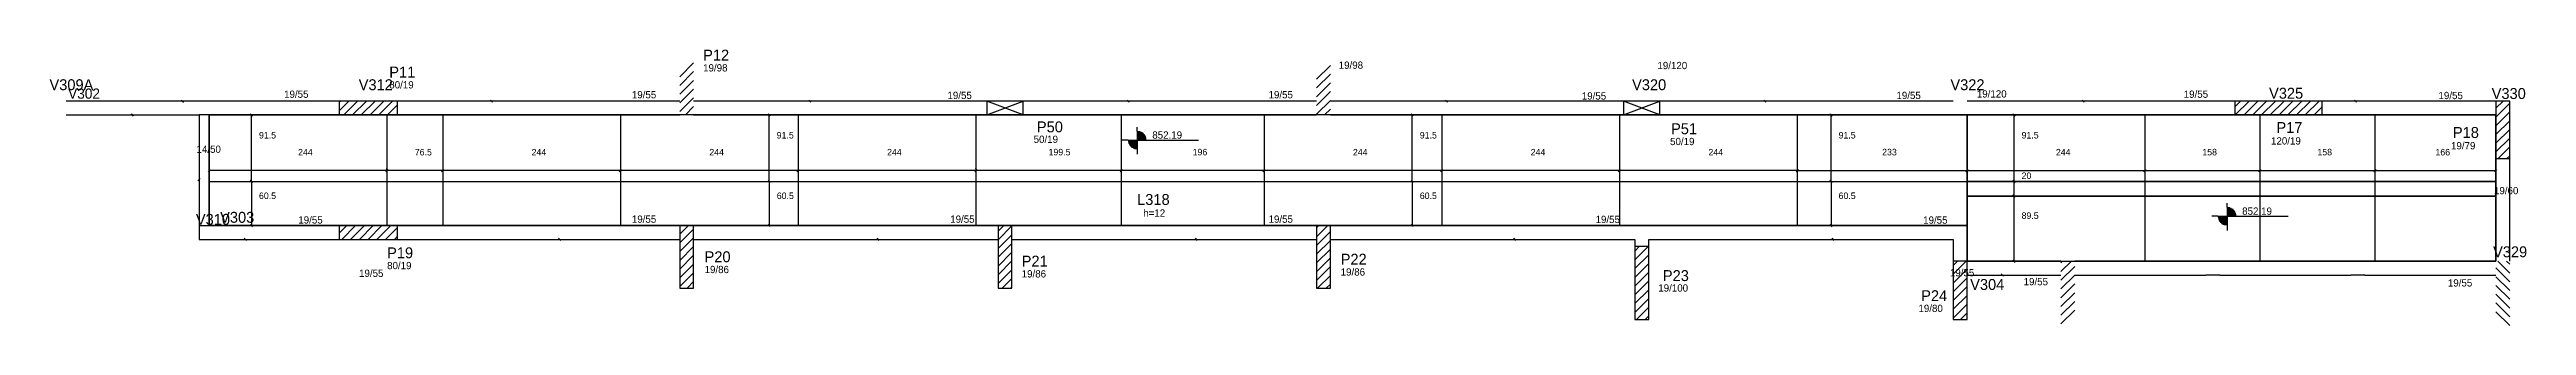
# Model space of a CAD drawing. Header units: metres. Extents: x 2720 to 6120, y 1973 to 2352.
import ezdxf

# ---------------------------------------------------------------- set-up
doc = ezdxf.new("R2010")
doc.units = ezdxf.units.M

msp = doc.modelspace()

# ---------------------------------------------------------------- linework, layer by layer
for p, q in [((2940.6, 2186.8), (2937.6, 2183.8)), ((3181.6, 2183.8), (3184.6, 2186.8)), ((3184.6, 2186.8), (3181.6, 2183.8)), ((3258.1, 2183.8), (3261.1, 2186.8)), ((3261.1, 2186.8), (3258.1, 2183.8)), ((3505.1, 2186.8), (3502.1, 2183.8)), ((3502.1, 2183.8), (3505.1, 2186.8)), ((3746.1, 2183.8), (3749.1, 2186.8)), ((3749.1, 2186.8), (3746.1, 2183.8)), ((3993.1, 2186.8), (3990.1, 2183.8)), ((3990.1, 2183.8), (3993.1, 2186.8)), ((4189.6, 2183.8), (4192.6, 2186.8))]:
    msp.add_line(p, q)
at = {"color": 4}
for p, q in [((2939.1, 2185.6), (2939.1, 2188.3)), ((3183.1, 2185.3), (2939.1, 2185.3)), ((3183.1, 2185.6), (3183.1, 2188.3)), ((3259.6, 2185.3), (3183.1, 2185.3)), ((3183.1, 2182.9), (3183.1, 2182.3)), ((3503.6, 2185.3), (3259.6, 2185.3)), ((3747.6, 2185.3), (3503.6, 2185.3)), ((3991.6, 2185.3), (3747.6, 2185.3)), ((3991.6, 2187.7), (3991.6, 2188.3)), ((4191.1, 2185.3), (3991.6, 2185.3))]:
    msp.add_line(p, q, dxfattribs=at)
at = {"layer": '1', "color": 1}
for p, q in [((4006.6, 2261.9), (4056.6, 2280.9)), ((4056.6, 2261.9), (4006.6, 2280.9)), ((4930.6, 2261.9), (4880.6, 2280.9)), ((4880.6, 2261.9), (4930.6, 2280.9))]:
    msp.add_line(p, q, dxfattribs=at)
at = {"layer": '3', "color": 3}
for p, q in [((3585.1, 2314.4), (3604.1, 2333.4)), ((3585.1, 2302.4), (3604.1, 2321.4)), ((4459.1, 2310.9), (4478.1, 2329.9)), ((4459.1, 2298.9), (4478.1, 2317.9)), ((3117.6, 2279.7), (3118.8, 2280.9)), ((3117.6, 2267.7), (3130.8, 2280.9)), ((3123.8, 2261.9), (3142.8, 2280.9)), ((3135.9, 2261.9), (3154.9, 2280.9)), ((3147.9, 2261.9), (3166.9, 2280.9)), ((3159.9, 2261.9), (3178.9, 2280.9)), ((3171.9, 2261.9), (3190.9, 2280.9)), ((3585.1, 2290.4), (3604.1, 2309.4)), ((3585.1, 2278.4), (3604.1, 2297.4)), ((3585.1, 2266.4), (3604.1, 2285.4)), ((4459.1, 2286.9), (4478.1, 2305.9)), ((4459.1, 2274.9), (4478.1, 2293.9)), ((4459.1, 2262.8), (4478.1, 2281.8)), ((5719.6, 2273.2), (5727.3, 2280.9)), ((5720.3, 2261.9), (5739.3, 2280.9)), ((5732.4, 2261.9), (5751.4, 2280.9)), ((5744.4, 2261.9), (5763.4, 2280.9)), ((5756.4, 2261.9), (5775.4, 2280.9)), ((5768.4, 2261.9), (5787.4, 2280.9)), ((5780.4, 2261.9), (5799.4, 2280.9)), ((5792.5, 2261.9), (5811.5, 2280.9)), ((5804.5, 2261.9), (5823.5, 2280.9)), ((5816.5, 2261.9), (5835.5, 2280.9)), ((6078.1, 2271.1), (6087.9, 2280.9)), ((3184, 2261.9), (3197.6, 2275.6)), ((3196, 2261.9), (3197.6, 2263.5)), ((3592.7, 2261.9), (3604.1, 2273.3)), ((4213, 2239.8), (4213, 2245.3)), ((4470.2, 2261.9), (4478.1, 2269.8)), ((5828.5, 2261.9), (5839.6, 2273)), ((6078.1, 2259), (6097.1, 2278)), ((6078.1, 2247), (6097.1, 2266)), ((6078.1, 2235), (6097.1, 2254)), ((4200.5, 2227.3), (4192.1, 2227.3)), ((4200.5, 2227.3), (4225.5, 2227.3)), ((4213, 2226.5), (4200.5, 2226.5)), ((4213, 2225.7), (4200.6, 2225.7)), ((4213, 2224.9), (4200.8, 2224.9)), ((4213, 2224.1), (4200.9, 2224.1)), ((4213, 2223.3), (4201.2, 2223.3)), ((4213, 2222.5), (4201.5, 2222.5)), ((4213, 2221.7), (4201.8, 2221.7)), ((4213, 2220.9), (4202.3, 2220.9)), ((4213, 2220.1), (4202.8, 2220.1)), ((4213, 2219.4), (4203.4, 2219.4)), ((4213, 2218.6), (4204.1, 2218.6)), ((4213, 2217.8), (4204.9, 2217.8)), ((4213, 2217), (4206, 2217)), ((4213, 2216.2), (4207.3, 2216.2)), ((4213, 2215.4), (4209.2, 2215.4)), ((4213, 2239.8), (4213, 2214.8)), ((4213, 2239.2), (4216.9, 2239.2)), ((4213, 2238.4), (4218.8, 2238.4)), ((4213, 2237.6), (4220.1, 2237.6)), ((4213, 2236.8), (4221.1, 2236.8)), ((4213, 2236), (4222, 2236)), ((4213, 2235.2), (4222.7, 2235.2)), ((4213, 2234.4), (4223.3, 2234.4)), ((4213, 2233.6), (4223.8, 2233.6)), ((4213, 2232.8), (4224.2, 2232.8)), ((4213, 2232), (4224.6, 2232)), ((4213, 2231.2), (4224.9, 2231.2)), ((4213, 2230.5), (4225.1, 2230.5)), ((4213, 2229.7), (4225.3, 2229.7)), ((4213, 2228.9), (4225.4, 2228.9)), ((4213, 2228.1), (4225.5, 2228.1)), ((4213, 2214.8), (4213, 2207.9)), ((4225.5, 2227.3), (4297, 2227.3)), ((6078.1, 2223), (6097.1, 2242)), ((6078.1, 2211), (6097.1, 2230)), ((6081.1, 2201.9), (6097.1, 2217.9)), ((6093.1, 2201.9), (6097.1, 2205.9)), ((3117.6, 2099.4), (3128.1, 2109.9)), ((3121.1, 2090.9), (3140.1, 2109.9)), ((3133.2, 2090.9), (3152.2, 2109.9)), ((3145.2, 2090.9), (3164.2, 2109.9)), ((3157.2, 2090.9), (3176.2, 2109.9)), ((3169.2, 2090.9), (3188.2, 2109.9)), ((3585.1, 2098.1), (3596.9, 2109.9)), ((4022.1, 2102.3), (4029.7, 2109.9)), ((4022.1, 2090.3), (4041.1, 2109.3)), ((4459.1, 2106.6), (4462.4, 2109.9)), ((4459.1, 2094.6), (4474.5, 2109.9)), ((5696.6, 2122.6), (5688.2, 2122.6)), ((5696.6, 2122.6), (5721.6, 2122.6)), ((5709.1, 2121.9), (5696.6, 2121.9)), ((5709.1, 2121.1), (5696.7, 2121.1)), ((5709.1, 2120.3), (5696.9, 2120.3)), ((5709.1, 2119.5), (5697.1, 2119.5)), ((5709.1, 2118.7), (5697.3, 2118.7)), ((5709.1, 2117.9), (5697.6, 2117.9)), ((5709.1, 2117.1), (5697.9, 2117.1)), ((5709.1, 2116.3), (5698.4, 2116.3)), ((5709.1, 2115.5), (5698.9, 2115.5)), ((5709.1, 2114.7), (5699.5, 2114.7)), ((5709.1, 2113.9), (5700.2, 2113.9)), ((5709.1, 2113.1), (5701, 2113.1)), ((5709.1, 2112.3), (5702.1, 2112.3)), ((5709.1, 2111.5), (5703.4, 2111.5)), ((5709.1, 2110.8), (5705.3, 2110.8)), ((5709.1, 2135.1), (5709.1, 2140.7)), ((5709.1, 2135.1), (5709.1, 2110.1)), ((5709.1, 2134.5), (5713, 2134.5)), ((5709.1, 2133.7), (5714.9, 2133.7)), ((5709.1, 2133), (5716.2, 2133)), ((5709.1, 2132.2), (5717.3, 2132.2)), ((5709.1, 2131.4), (5718.1, 2131.4)), ((5709.1, 2130.6), (5718.8, 2130.6)), ((5709.1, 2129.8), (5719.4, 2129.8)), ((5709.1, 2129), (5719.9, 2129)), ((5709.1, 2128.2), (5720.3, 2128.2)), ((5709.1, 2127.4), (5720.7, 2127.4)), ((5709.1, 2126.6), (5721, 2126.6)), ((5709.1, 2125.8), (5721.2, 2125.8)), ((5709.1, 2125), (5721.4, 2125)), ((5709.1, 2124.2), (5721.5, 2124.2)), ((5709.1, 2123.4), (5721.6, 2123.4)), ((5709.1, 2110.1), (5709.1, 2103.3)), ((5721.6, 2122.6), (5793.1, 2122.6)), ((3181.2, 2090.9), (3197.6, 2107.3)), ((3193.3, 2090.9), (3197.6, 2095.2)), ((3585.1, 2086.1), (3604.1, 2105.1)), ((3585.1, 2074), (3604.1, 2093)), ((3585.1, 2062), (3604.1, 2081)), ((4022.1, 2078.3), (4041.1, 2097.3)), ((4022.1, 2066.3), (4041.1, 2085.3)), ((4459.1, 2082.5), (4478.1, 2101.5)), ((4459.1, 2070.5), (4478.1, 2089.5)), ((4459.1, 2058.5), (4478.1, 2077.5)), ((4896.1, 2062.7), (4914.3, 2080.9)), ((4896.1, 2074.8), (4902.2, 2080.9)), ((3585.1, 2050), (3604.1, 2069)), ((3585.1, 2038), (3604.1, 2057)), ((3585.1, 2025.9), (3604.1, 2044.9)), ((4022.1, 2054.2), (4041.1, 2073.2)), ((4022.1, 2042.2), (4041.1, 2061.2)), ((4022.1, 2030.2), (4041.1, 2049.2)), ((4459.1, 2046.5), (4478.1, 2065.5)), ((4459.1, 2034.5), (4478.1, 2053.5)), ((4460.6, 2023.9), (4478.1, 2041.4)), ((4896.1, 2050.7), (4915.1, 2069.7)), ((4896.1, 2038.7), (4915.1, 2057.7)), ((4896.1, 2026.7), (4915.1, 2045.7)), ((5333.1, 2043), (5351.1, 2060.9)), ((5333.1, 2055), (5339, 2060.9)), ((5333.1, 2030.9), (5352.1, 2049.9)), ((5481.1, 2058.7), (5483.3, 2060.9)), ((5481.1, 2046.7), (5495.3, 2060.9)), ((5481.1, 2034.7), (5500.1, 2053.7)), ((5481.1, 2022.7), (5500.1, 2041.7)), ((6078.1, 2051.6), (6097.1, 2032.6)), ((6080.8, 2060.9), (6097.1, 2044.6)), ((6092.8, 2060.9), (6097.1, 2056.7)), ((3595.1, 2023.9), (3604.1, 2032.9)), ((4027.8, 2023.9), (4041.1, 2037.2)), ((4039.8, 2023.9), (4041.1, 2025.2)), ((4472.6, 2023.9), (4478.1, 2029.4)), ((4896.1, 2014.7), (4915.1, 2033.7)), ((4896.1, 2002.6), (4915.1, 2021.6)), ((4896.1, 1990.6), (4915.1, 2009.6)), ((5333.1, 2018.9), (5352.1, 2037.9)), ((5333.1, 2006.9), (5352.1, 2025.9)), ((5333.1, 1994.9), (5352.1, 2013.9)), ((5481.1, 2010.6), (5500.1, 2029.6)), ((5481.1, 1998.6), (5500.1, 2017.6)), ((6078.1, 2039.6), (6097.1, 2020.6)), ((6078.1, 2027.6), (6097.1, 2008.6)), ((6078.1, 2015.5), (6097.1, 1996.5)), ((4898.4, 1980.9), (4915.1, 1997.6)), ((4910.4, 1980.9), (4915.1, 1985.6)), ((5333.1, 1982.8), (5352.1, 2001.8)), ((5343.2, 1980.9), (5352.1, 1989.8)), ((5481.1, 1986.6), (5500.1, 2005.6)), ((5481.1, 1974.6), (5500.1, 1993.6)), ((6078.1, 2003.5), (6097.1, 1984.5)), ((6078.1, 1991.5), (6097.1, 1972.5))]:
    msp.add_line(p, q, dxfattribs=at)
for points in [[(2932.1, 2280.9), (2742.6, 2280.9)], [(3117.6, 2280.9), (2932.1, 2280.9)], [(3585.1, 2280.9), (3197.6, 2280.9)], [(4022.1, 2280.9), (3604.1, 2280.9)], [(4459.1, 2280.9), (4041.1, 2280.9)], [(4896.1, 2280.9), (4478.1, 2280.9)], [(5333.1, 2280.9), (4915.1, 2280.9)], [(5719.6, 2280.9), (5352.1, 2280.9)], [(6087.6, 2280.9), (5839.6, 2280.9)], [(2742.6, 2261.9), (2925.1, 2261.9)], [(2939.1, 2261.9), (2925.1, 2261.9)], [(2925.1, 2261.9), (2925.1, 2090.9)], [(2939.1, 2109.9), (2939.1, 2261.9)], [(2939.1, 2261.9), (3117.6, 2261.9)], [(3197.6, 2261.9), (3585.1, 2261.9)], [(3604.1, 2261.9), (4022.1, 2261.9)], [(4041.1, 2261.9), (4459.1, 2261.9)], [(4478.1, 2261.9), (4905.6, 2261.9)], [(4905.6, 2261.9), (5342.6, 2261.9)], [(5342.6, 2261.9), (5719.6, 2261.9)], [(5839.6, 2261.9), (6078.1, 2261.9)], [(6078.1, 2201.9), (6078.1, 2060.9)], [(6097.1, 2060.9), (6097.1, 2201.9)], [(2925.1, 2109.9), (2939.1, 2109.9)], [(3117.6, 2109.9), (2939.1, 2109.9)], [(3585.1, 2109.9), (3197.6, 2109.9)], [(4022.1, 2109.9), (3604.1, 2109.9)], [(4459.1, 2109.9), (4041.1, 2109.9)], [(4905.6, 2109.9), (4478.1, 2109.9)], [(5352.1, 2109.9), (4905.6, 2109.9)], [(5352.1, 2060.9), (5352.1, 2109.9)], [(2925.1, 2090.9), (3117.6, 2090.9)], [(3197.6, 2090.9), (3585.1, 2090.9)], [(3604.1, 2090.9), (4022.1, 2090.9)], [(4041.1, 2090.9), (4459.1, 2090.9)], [(4478.1, 2090.9), (4896.1, 2090.9)], [(4896.1, 2090.9), (4896.1, 2080.9)], [(4915.1, 2090.9), (5333.1, 2090.9)], [(4915.1, 2080.9), (4915.1, 2090.9)], [(5333.1, 2090.9), (5333.1, 2060.9)], [(5481.1, 2060.9), (5352.1, 2060.9)], [(5352.1, 2041.9), (5481.1, 2041.9)], [(5689.6, 2060.9), (5500.1, 2060.9)], [(5500.1, 2041.9), (5680.1, 2041.9)], [(5699.1, 2041.9), (5680.1, 2041.9)], [(5888.6, 2060.9), (5689.6, 2060.9)], [(5699.1, 2041.9), (5879.1, 2041.9)], [(5898.1, 2041.9), (5879.1, 2041.9)], [(6078.1, 2060.9), (5888.6, 2060.9)], [(5898.1, 2041.9), (6078.1, 2041.9)]]:
    msp.add_lwpolyline(points, dxfattribs=at)
at = {"layer": '7', "color": 7}
for points in [[(3117.6, 2261.9), (3197.6, 2261.9), (3197.6, 2280.9), (3117.6, 2280.9), (3117.6, 2261.9)], [(4006.6, 2261.9), (4056.6, 2261.9), (4056.6, 2280.9), (4006.6, 2280.9), (4006.6, 2261.9)], [(4880.6, 2261.9), (4930.6, 2261.9), (4930.6, 2280.9), (4880.6, 2280.9), (4880.6, 2261.9)], [(5719.6, 2261.9), (5839.6, 2261.9), (5839.6, 2280.9), (5719.6, 2280.9), (5719.6, 2261.9)], [(6078.1, 2201.9), (6097.1, 2201.9), (6097.1, 2280.9), (6078.1, 2280.9), (6078.1, 2201.9)], [(3117.6, 2090.9), (3197.6, 2090.9), (3197.6, 2109.9), (3117.6, 2109.9), (3117.6, 2090.9)], [(3585.1, 2023.9), (3604.1, 2023.9), (3604.1, 2109.9), (3585.1, 2109.9), (3585.1, 2023.9)], [(4022.1, 2023.9), (4041.1, 2023.9), (4041.1, 2109.9), (4022.1, 2109.9), (4022.1, 2023.9)], [(4459.1, 2023.9), (4478.1, 2023.9), (4478.1, 2109.9), (4459.1, 2109.9), (4459.1, 2023.9)], [(4896.1, 1980.9), (4915.1, 1980.9), (4915.1, 2080.9), (4896.1, 2080.9), (4896.1, 1980.9)], [(5333.1, 1980.9), (5352.1, 1980.9), (5352.1, 2060.9), (5333.1, 2060.9), (5333.1, 1980.9)]]:
    msp.add_lwpolyline(points, dxfattribs=at)
at = {"layer": 'Hachura', "color": 251}
msp.add_lwpolyline([(6078.1, 2150.4), (6078.1, 2170.4), (5352.1, 2170.4), (5352.1, 2150.4), (6078.1, 2150.4)], dxfattribs=at)
at = {"layer": 'Painéis'}
for p, q in [((2900.6, 2282.4), (2903.6, 2279.4)), ((3325.1, 2282.4), (3328.1, 2279.4)), ((3762.1, 2282.4), (3765.1, 2279.4)), ((4199.1, 2282.4), (4202.1, 2279.4)), ((4636.1, 2282.4), (4639.1, 2279.4)), ((5073.1, 2282.4), (5076.1, 2279.4)), ((5510.1, 2282.4), (5513.1, 2279.4)), ((5883.8, 2282.4), (5886.8, 2279.4)), ((2835.3, 2260.4), (2832.3, 2263.4)), ((2998.5, 2260.4), (2995.5, 2263.4)), ((3709.3, 2260.4), (3706.3, 2263.4)), ((4592, 2260.4), (4589, 2263.4)), ((5166.9, 2260.4), (5163.9, 2263.4)), ((5418.1, 2260.4), (5415.1, 2263.4)), ((4192.6, 2186.8), (4189.6, 2183.8)), ((4388.6, 2186.8), (4385.6, 2183.8)), ((4385.6, 2183.8), (4388.6, 2186.8)), ((4629.6, 2183.8), (4632.6, 2186.8)), ((4632.6, 2186.8), (4629.6, 2183.8)), ((4873.6, 2183.8), (4876.6, 2186.8)), ((4876.6, 2186.8), (4873.6, 2183.8)), ((5117.6, 2183.8), (5120.6, 2186.8)), ((5120.6, 2186.8), (5117.6, 2183.8)), ((5350.6, 2183.8), (5353.6, 2186.8)), ((5353.6, 2186.8), (5350.6, 2183.8)), ((5594.6, 2183.8), (5597.6, 2186.8)), ((5597.6, 2186.8), (5594.6, 2183.8)), ((5752.6, 2183.8), (5755.6, 2186.8)), ((5755.6, 2186.8), (5752.6, 2183.8)), ((5913.6, 2186.8), (5910.6, 2183.8)), ((5910.6, 2183.8), (5913.6, 2186.8)), ((6076.6, 2183.8), (6079.6, 2186.8)), ((2923.6, 2171.5), (2926.6, 2174.5)), ((2995.5, 2171.9), (2998.5, 2168.9)), ((2998.5, 2168.9), (2995.5, 2171.9)), ((3706.3, 2171.9), (3709.3, 2168.9)), ((3709.3, 2168.9), (3706.3, 2171.9)), ((4592, 2168.9), (4589, 2171.9)), ((4589, 2171.9), (4592, 2168.9)), ((5166.9, 2168.9), (5163.9, 2171.9)), ((5163.9, 2171.9), (5166.9, 2168.9)), ((5418.1, 2168.9), (5415.1, 2171.9)), ((5415.1, 2171.9), (5418.1, 2168.9)), ((5415.1, 2151.9), (5418.1, 2148.9)), ((5418.1, 2148.9), (5415.1, 2151.9)), ((2995.5, 2111.4), (2998.5, 2108.4)), ((3706.3, 2111.4), (3709.3, 2108.4)), ((4589, 2111.4), (4592, 2108.4)), ((5163.9, 2111.4), (5166.9, 2108.4)), ((2990.2, 2089.4), (2987.2, 2092.4)), ((3421.8, 2089.4), (3418.8, 2092.4)), ((3858.8, 2089.4), (3855.8, 2092.4)), ((4295.8, 2089.4), (4292.8, 2092.4)), ((4732.8, 2089.4), (4729.8, 2092.4)), ((5169.8, 2089.4), (5166.8, 2092.4)), ((5402.1, 2040.4), (5399.1, 2043.4)), ((5415.1, 2062.4), (5418.1, 2059.4))]:
    msp.add_line(p, q, dxfattribs=at)
at = {"layer": 'Painéis', "color": 4}
for p, q in [((5887.8, 2280.9), (5882.3, 2280.9)), ((2836.6, 2261.9), (2836.8, 2261.9)), ((2997, 2170.4), (2997, 2261.9)), ((3707.8, 2170.4), (3707.8, 2261.9)), ((4590.5, 2170.4), (4590.5, 2261.9)), ((5165.4, 2170.4), (5165.4, 2261.9)), ((5416.6, 2170.4), (5416.6, 2261.9)), ((4387.1, 2185.3), (4191.1, 2185.3)), ((4631.1, 2185.3), (4387.1, 2185.3)), ((4875.1, 2185.3), (4631.1, 2185.3)), ((5119.1, 2185.3), (4875.1, 2185.3)), ((5119.1, 2185.3), (5352.1, 2185.3)), ((5352.1, 2185.3), (5596.1, 2185.3)), ((5596.1, 2185.3), (5754.1, 2185.3)), ((5754.1, 2185.3), (5912.1, 2185.3)), ((5912.1, 2185.3), (6078.1, 2185.3)), ((2997, 2170.4), (2997, 2109.9)), ((3707.8, 2170.4), (3707.8, 2109.9)), ((4590.5, 2170.4), (4590.5, 2109.9)), ((5165.4, 2170.4), (5165.4, 2109.9)), ((5416.6, 2150.4), (5416.6, 2170.4)), ((5416.6, 2060.9), (5416.6, 2150.4))]:
    msp.add_line(p, q, dxfattribs=at)
at = {"layer": 'Painéis', "color": 200}
for p, q in [((3183.1, 2261.9), (3183.1, 2109.9)), ((3259.6, 2261.9), (3259.6, 2109.9)), ((3503.6, 2261.9), (3503.6, 2109.9)), ((3747.6, 2261.9), (3747.6, 2109.9)), ((3991.6, 2261.9), (3991.6, 2109.9)), ((4191.1, 2261.9), (4191.1, 2109)), ((4387.1, 2261.9), (4387.1, 2109)), ((4631.1, 2261.9), (4631.1, 2109)), ((4875.1, 2261.9), (4875.1, 2109)), ((5119.1, 2261.9), (5119.1, 2109)), ((5352.1, 2261.9), (5352.1, 2109)), ((5596.1, 2261.9), (5596.1, 2060.9)), ((5754.1, 2261.9), (5754.1, 2060.9)), ((5912.1, 2261.9), (5912.1, 2060.9)), ((2939.1, 2170.4), (6078.1, 2170.4)), ((5352.1, 2150.4), (6078.1, 2150.4))]:
    msp.add_line(p, q, dxfattribs=at)
at = {"layer": 'REAPROVEITAMENTO', "color": 251}
for points in [[(2939.1, 2261.9), (2939.1, 2109.9), (5352.1, 2109.9), (5352.1, 2261.9), (2939.1, 2261.9)], [(6078.1, 2170.4), (6078.1, 2261.9), (5352.1, 2261.9), (5352.1, 2170.4), (6078.1, 2170.4)], [(5352.1, 2060.9), (6078.1, 2060.9), (6078.1, 2150.4), (5352.1, 2150.4), (5352.1, 2060.9)]]:
    msp.add_lwpolyline(points, dxfattribs=at)

# ---------------------------------------------------------------- texts
at = {"color": 240}
for s, p in [('244', (3061.1, 2206.2)), ('76.5', (3221.3, 2206.2)), ('244', (3381.6, 2206.2)), ('244', (3625.6, 2206.2)), ('244', (3869.6, 2206.2)), ('199.5', (4091.3, 2206.3))]:
    msp.add_text(s, height=9, dxfattribs=at).set_placement(p)
at = {"layer": '3', "color": 3}
for s, p in [('19/98', (3617.1, 2321.6)), ('19/98', (4489.6, 2325.3)), ('19/120', (4927.1, 2324.8)), ('19/55', (3041.9, 2285.4)), ('80/19', (3186.3, 2298.3)), ('19/55', (3519.3, 2284.7)), ('19/55', (3952.5, 2283.8)), ('19/55', (4393.3, 2284.7)), ('19/55', (4823.3, 2283)), ('19/55', (5255.2, 2283.7)), ('19/120', (5365.6, 2285.8)), ('19/55', (5649.6, 2285.4)), ('19/55', (5999.3, 2283.6)), ('14/50', (2921.7, 2209.8)), ('50/19', (4070.8, 2223.4)), ('852.19', (4233.7, 2229.3)), ('50/19', (4944.5, 2220.4)), ('120/19', (5769.4, 2221.2)), ('19/79', (6016.5, 2214.6)), ('19/60', (6075.5, 2152.9)), ('19/55', (3061.4, 2112.6)), ('19/55', (3519.3, 2113.7)), ('19/55', (3956.3, 2113.7)), ('h=12', (4221.3, 2122.1)), ('19/55', (4393.3, 2113.7)), ('19/55', (4842.2, 2113.3)), ('19/55', (5291.9, 2112.4)), ('852.19', (5729.8, 2124.7)), ('19/55', (3144.8, 2039.3)), ('80/19', (3183.3, 2049.9)), ('19/86', (3619.1, 2044.5)), ('19/86', (4054.4, 2038.5)), ('19/86', (4492.3, 2041.1)), ('19/55', (5328.6, 2040.1)), ('19/100', (4928.3, 2019.1)), ('19/55', (5429.8, 2027.8)), ('19/55', (6012.2, 2026.1)), ('19/80', (5285.4, 1991.1))]:
    msp.add_text(s, height=10, dxfattribs=at).set_placement(p)
at = {"layer": '4', "color": 4}
for s, height, p in [('P12', 15, (3617.1, 2336.6)), ('P11', 15, (3186.3, 2313.3)), ('V309A', 15, (2719.8, 2295.9)), ('V302', 14, (2745.4, 2284.2)), ('V312', 15, (3144.3, 2295.9)), ('V320', 15, (4892.3, 2295.9)), ('V322', 15, (5329.3, 2295.9)), ('V325', 15, (5766.7, 2284.2)), ('V330', 15, (6072.3, 2283.8)), ('P50', 15, (4075.3, 2238)), ('P51', 15, (4945.8, 2235.4)), ('P17', 15, (5776.8, 2237.1)), ('P18', 15, (6019.1, 2230.3)), ('L318', 15, (4212.9, 2138.2)), ('V310', 15, (2920.8, 2110.9)), ('V303', 15, (2954.1, 2113.7)), ('P19', 15, (3183.3, 2064.9)), ('P20', 15, (3619.1, 2059.5)), ('V329', 15, (6074.2, 2066.3)), ('P21', 15, (4054.4, 2053.5)), ('P22', 15, (4492.3, 2056.1)), ('P23', 15, (4934.6, 2033.6)), ('P24', 15, (5289.2, 2006)), ('V304', 15, (5356.4, 2021.4))]:
    msp.add_text(s, height=height, dxfattribs=at).set_placement(p)
at = {"layer": 'Painéis', "color": 240}
for s, p in [('91.5', (3007.4, 2229.5)), ('91.5', (3718.1, 2229.5)), ('196', (4289.1, 2206.3)), ('244', (4509.1, 2206.2)), ('91.5', (4600.9, 2229.5)), ('244', (4753.1, 2206.2)), ('244', (4997.1, 2206.2)), ('91.5', (5175.8, 2229.5)), ('233', (5235.6, 2206.3)), ('91.5', (5427, 2229.5)), ('244', (5474.1, 2206.2)), ('158', (5675.1, 2206.3)), ('158', (5833.1, 2206.3)), ('166', (5995.1, 2206.2)), ('20', (5427, 2173.8)), ('60.5', (3007.4, 2146.3)), ('60.5', (3718.2, 2146.3)), ('60.5', (4600.9, 2146.3)), ('60.5', (5175.8, 2146.3)), ('89.5', (5427, 2119))]:
    msp.add_text(s, height=9, dxfattribs=at).set_placement(p)

doc.saveas('drawing.dxf')
